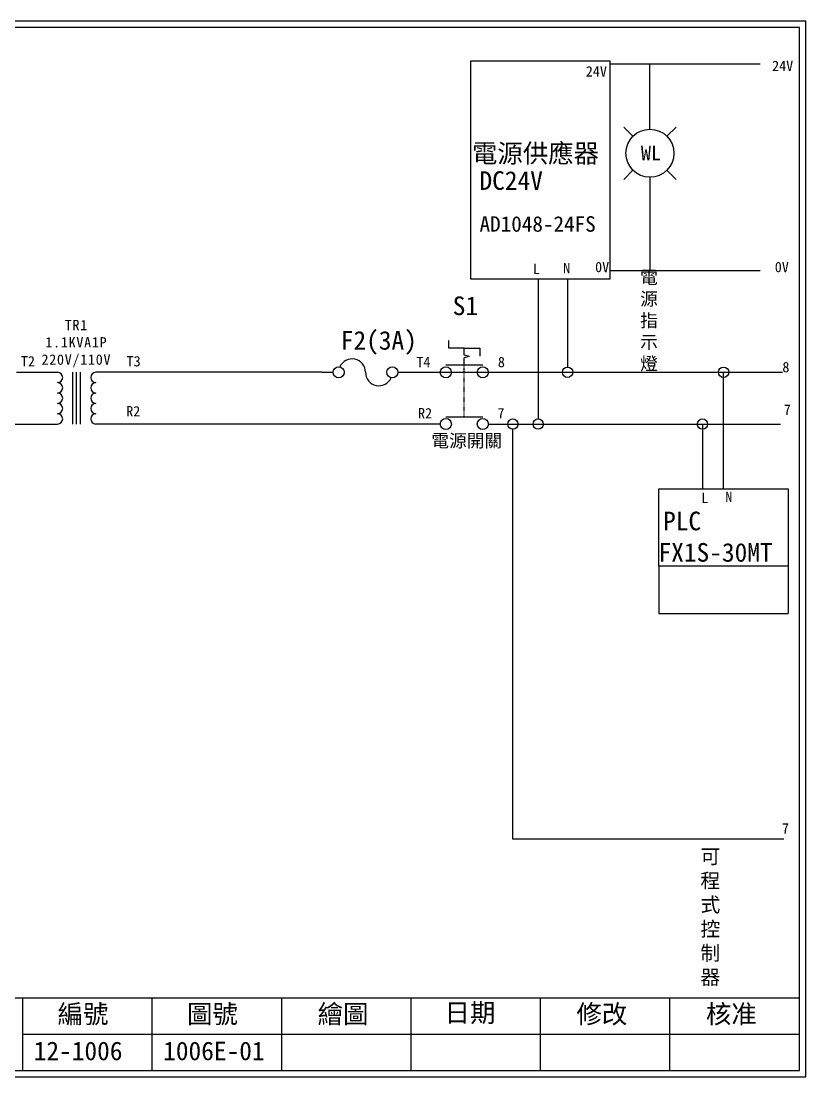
# Model space of a CAD drawing. Extents: x 10 to 297, y 3 to 207.
# Drawn here: x 145.4 to 297, y 3 to 207 of the extents above; entities that cross this region are included whole.
import ezdxf
from ezdxf.enums import TextEntityAlignment as Align

# ---------------------------------------------------------------- set-up
doc = ezdxf.new("R2010")
doc.units = 0
doc.linetypes.add('DASHED', pattern=[0.2, 0.1, -0.1])
doc.layers.get('0').update_dxf_attribs({"linetype": 'CONTINUOUS'})
for name, color, linetype in [('7', 7, 'CONTINUOUS'), ('圖框層', 7, 'CONTINUOUS'), ('標尺寸層', 3, 'CONTINUOUS')]:
    doc.layers.add(name, color=color, linetype=linetype)
doc.styles.add('CNS', font='romanc.shx', dxfattribs={"bigfont": 'chineset.shx'})
doc.styles.add('STSL', font='KAIU.TTF')
doc.styles.add('標楷體', font='KAIU.TTF')

# ---------------------------------------------------------------- blocks, each defined once
blk = doc.blocks.new('FUSE')
at = {"color": 7}
for p, q in [((0, 0), (2.14, 0)), ((14.64, 0), (16.78, 0))]:
    blk.add_line(p, q, dxfattribs=at)
for centre in [(3.21, 0), (13.56, 0)]:
    blk.add_circle(centre, 1.07)
for centre, start, end in [((5.8, 0), 0, 156.116), ((10.98, 0), 180, 336.116)]:
    blk.add_arc(centre, 2.59, start, end, dxfattribs=at)

msp = doc.modelspace()

# ---------------------------------------------------------------- linework, layer by layer
for p, q in [((259.19, 199.2), (232.19, 199.2)), ((232.19, 199.2), (232.19, 157.2)), ((259.19, 157.2), (259.19, 199.2)), ((288.16, 198.67), (259.19, 198.67)), ((266.88, 189.99), (266.88, 198.67)), ((266.88, 186.09), (266.88, 189.99)), ((263.6, 184.73), (261.83, 186.5)), ((270.16, 184.73), (271.93, 186.5)), ((263.6, 178.17), (261.83, 176.4)), ((270.16, 178.17), (271.93, 176.4)), ((266.88, 176.81), (266.88, 172.86)), ((266.88, 172.86), (266.88, 158.72)), ((232.19, 157.2), (255.19, 157.2)), ((245.3, 157.2), (245.3, 130.12)), ((250.97, 157.2), (250.97, 140.12)), ((255.19, 157.2), (259.19, 157.2)), ((288.16, 158.72), (259.19, 158.72)), ((228.03, 143.77), (228.03, 145.27)), ((231.03, 143.77), (228.03, 143.77)), ((231.03, 143.77), (234.03, 143.77)), ((234.03, 143.77), (234.03, 142.27)), ((232.03, 142.16), (231.03, 142.43)), ((232.03, 142.16), (231.03, 141.89)), ((218.18, 139.12), (226.39, 139.12)), ((218.7, 139.12), (292.46, 139.12)), ((220.32, 139.12), (226.39, 139.12)), ((281.11, 116.64), (281.11, 139.12)), ((235.67, 129.12), (292.09, 129.12)), ((268.61, 116.64), (293.61, 116.64)), ((268.61, 101.64), (268.61, 116.64)), ((293.61, 116.64), (293.61, 101.64)), ((293.61, 101.64), (268.61, 101.64))]:
    msp.add_line(p, q)
for centre, radius in [((266.88, 181.45), 4.64), ((250.97, 139.12), 1), ((245.3, 129.12), 1)]:
    msp.add_circle(centre, radius)
at = {"layer": '7'}
for p, q in [((231.03, 142.43), (231.03, 143.77)), ((231.03, 140.55), (231.03, 141.89)), ((227.46, 140.55), (234.6, 140.55)), ((227.46, 130.55), (234.6, 130.55))]:
    msp.add_line(p, q, dxfattribs=at)
at = {"layer": '7', "linetype": 'DASHED'}
msp.add_line((231.03, 130.55), (231.03, 140.55), dxfattribs=at)
at = {"layer": '7'}
for centre in [(227.46, 139.12), (234.6, 139.12), (227.46, 129.12), (234.6, 129.12)]:
    msp.add_circle(centre, 1.07, dxfattribs=at)
at = {"layer": '圖框層', "color": 7}
for p, q in [((297, 206.97), (10, 206.97)), ((297, 3), (297, 206.97)), ((295.75, 205.72), (11.25, 205.72)), ((295.75, 4.25), (295.75, 205.72)), ((11.25, 18.25), (295.75, 18.25)), ((145.75, 4.25), (145.75, 18.25)), ((170.75, 4.25), (170.75, 18.25)), ((195.75, 4.25), (195.75, 18.25)), ((220.75, 4.25), (220.75, 18.25)), ((245.75, 4.25), (245.75, 18.25)), ((270.75, 4.25), (270.75, 18.25)), ((145.75, 11.25), (295.75, 11.25)), ((11.25, 4.25), (295.75, 4.25)), ((10, 3), (297, 3))]:
    msp.add_line(p, q, dxfattribs=at)
at = {"layer": '標尺寸層', "color": 7}
for p, q in [((144.54, 139.12), (152.46, 139.12)), ((155.36, 139.12), (155.36, 129.12)), ((156.08, 139.12), (156.08, 129.12)), ((156.85, 139.12), (156.85, 129.12)), ((203.55, 139.12), (159.87, 139.12)), ((141.74, 129.12), (152.46, 129.12)), ((226.39, 129.12), (159.87, 129.12)), ((277.03, 129.15), (277.03, 116.64)), ((240.41, 48.91), (240.41, 128.12)), ((268.61, 101.64), (268.61, 92.55)), ((293.61, 101.64), (293.61, 92.55)), ((268.61, 92.55), (293.61, 92.55)), ((292.73, 48.91), (240.41, 48.91))]:
    msp.add_line(p, q, dxfattribs=at)
for centre in [(281.11, 139.12), (240.41, 129.12), (277.03, 129.12)]:
    msp.add_circle(centre, 1, dxfattribs=at)
for centre, start, end in [((152.46, 138.12), 270, 90), ((159.87, 138.12), 90, 270), ((152.46, 136.12), 270, 90), ((159.87, 136.12), 90, 270), ((152.46, 134.12), 270, 90), ((159.87, 134.12), 90, 270), ((152.46, 132.12), 270, 90), ((159.87, 132.12), 90, 270), ((152.46, 130.12), 270, 90), ((159.87, 130.12), 90, 270)]:
    msp.add_arc(centre, 1, start, end, dxfattribs=at)

# ---------------------------------------------------------------- block references
at = {"color": 7}
msp.add_blockref('FUSE', (203.55, 139.12), dxfattribs=at)

# ---------------------------------------------------------------- texts
msp.add_text('WL', height=2.856, dxfattribs=at).set_placement((267.08, 181.5), align=Align.MIDDLE_CENTER)
at = {"color": 0, "insert": (156.09, 149.25), "char_height": 2, "width": 17.6312, "attachment_point": 2, "style": '標楷體'}
msp.add_mtext('\\pt6.5;{\\T1.1;TR1\\P1.1KVA1P\\P220V/110V}', dxfattribs=at)
at = {"layer": '圖框層', "color": 4, "style": 'STSL'}
for s, height, p in [('24V', 2, (254.49, 196.26)), ('24V', 2, (290.47, 197.32)), ('電源供應器', 3.6, (232.5, 179.63)), ('DC24V', 3.6, (233.96, 174.37)), ('AD1048-24FS', 3, (233.97, 166.28)), ('L', 2, (244.26, 158.11)), ('N', 2, (250.12, 158.26)), ('0V', 2, (256.29, 158.46)), ('0V', 2, (290.99, 158.46)), ('S1', 3.6, (228.79, 150.17)), ('F2(3A)', 3.6, (207.17, 143.49)), ('T2', 2, (145.38, 140.26)), ('T3', 2, (165.8, 140.26)), ('T4', 2, (221.76, 140.11)), ('8', 2, (237.51, 140.11)), ('8', 2, (292.46, 139.12)), ('R2', 2, (165.72, 130.6)), ('7', 2, (292.73, 130.9)), ('R2', 2, (222.09, 130.22)), ('7', 2, (237.42, 130.22)), ('L', 2, (276.8, 113.88)), ('N', 2, (281.44, 114.06)), ('PLC', 3.6, (269.42, 108.6)), ('FX1S-30MT', 3.6, (268.54, 102.53)), ('7', 2, (292.38, 50.01)), ('編號', 3.6, (152.47, 13.34)), ('圖號', 3.6, (177.47, 13.34)), ('繪圖', 3.6, (202.69, 13.34)), ('日期', 3.6, (227.22, 13.59)), ('修改', 3.6, (252.69, 13.34)), ('核准', 3.6, (277.69, 13.34)), ('12-1006', 3.6, (147.86, 6.22)), ('1006E-01', 3.6, (172.86, 6.22))]:
    msp.add_text(s, height=height, dxfattribs=at).set_placement(p)
at = {"layer": '標尺寸層', "color": 7, "attachment_point": 1, "style": 'CNS'}
for s, insert, char_height, width in [('{\\fDFKai-SB|b0|i0|c136|p65;電\\P源指示燈}', (264.99, 158.72), 2.5, 4.1392), ('{\\fDFKai-SB|b0|i0|c136|p65;電源開關}', (224.68, 127.16), 2.5, 14.0847), ('{\\fDFKai-SB|b0|i0|c136|p65;可程式控制器}', (276.64, 46.99), 2.8, 5.4243)]:
    msp.add_mtext(s, dxfattribs=dict(at, insert=insert, char_height=char_height, width=width))

doc.saveas('drawing.dxf')
